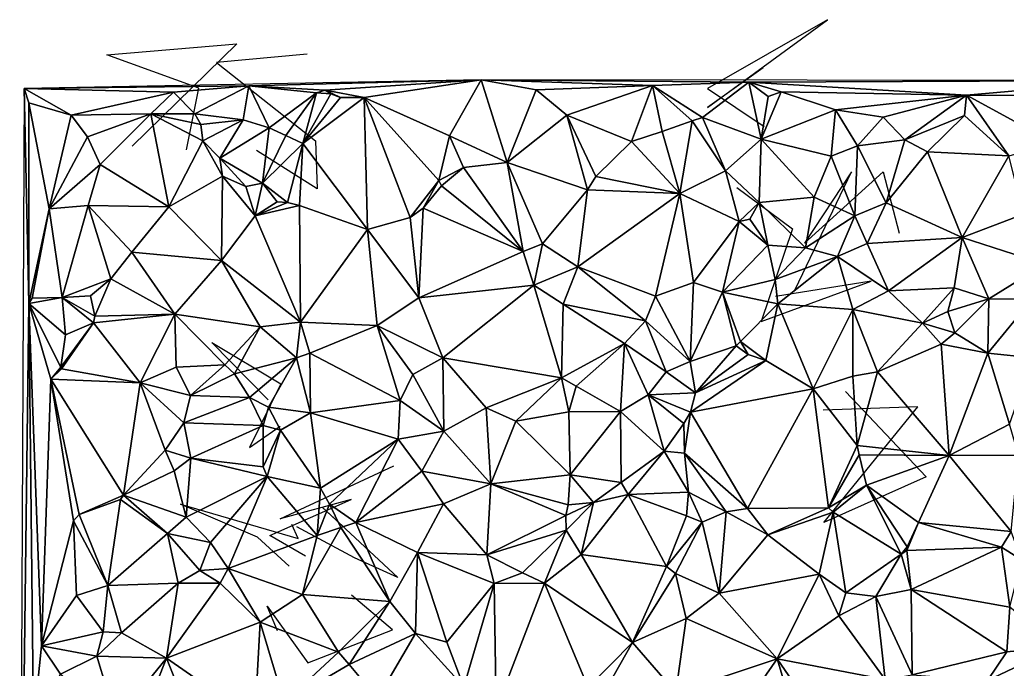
# Model space of a CAD drawing. Header units: metres. Extents: x -15.6 to 15.7, y -15.7 to 15.8.
# Drawn here: x -14.96 to -1.67, y 7.04 to 15.79 of the extents above; entities that cross this region are included whole.
import ezdxf

# ---------------------------------------------------------------- set-up
doc = ezdxf.new("R2010")
doc.units = ezdxf.units.M
doc.layers.add('CRACKS', color=1, linetype='Continuous')
doc.layers.add('STREET_MESH', color=7, linetype='Continuous')

msp = doc.modelspace()

# ---------------------------------------------------------------- linework, layer by layer
at = {"layer": 'CRACKS'}
for points in [[(-4.952, 15.142, 0.1), (-5.702, 14.608, 0.1), (-4.089, 15.788, 0.1), (-5.703, 14.863, 0.1), (-4.942, 14.35, 0.1)], [(-12.718, 14.036, 0.1), (-12.552, 14.868, 0.1), (-13.79, 15.318, 0.1), (-12.04, 15.464, 0.1), (-13.448, 14.085, 0.1)], [(-11.092, 15.326, 0.1), (-12.312, 15.211, 0.1), (-10.98, 14.156, 0.1), (-10.959, 13.511, 0.1), (-11.776, 14.027, 0.1)], [(-4.522, 12.157, 0.1), (-3.765, 13.739, 0.1), (-4.398, 12.779, 0.1), (-3.338, 13.741, 0.1), (-3.124, 12.914, 0.1)], [(-5.308, 13.53, 0.1), (-4.56, 12.972, 0.1), (-4.979, 11.726, 0.1), (-3.499, 12.27, 0.1), (-4.789, 12.061, 0.1)], [(-11.617, 10.672, 0.1), (-12.375, 11.443, 0.1), (-11.449, 10.886, 0.1), (-11.869, 10.027, 0.1), (-11.456, 10.315, 0.1)], [(-3.847, 10.784, 0.1), (-2.76, 9.635, 0.1), (-4.139, 9.02, 0.1), (-2.871, 10.577, 0.1), (-4.146, 10.531, 0.1)], [(-11.116, 8.567, 0.1), (-11.594, 8.844, 0.1), (-10.5, 9.328, 0.1), (-11.454, 9.066, 0.1), (-9.924, 9.783, 0.1)], [(-11.335, 8.433, 0.1), (-11.763, 8.823, 0.1), (-12.8, 9.267, 0.1), (-11.212, 8.803, 0.1), (-11.299, 8.991, 0.1)], [(-10.612, 8.968, 0.1), (-10.891, 9.225, 0.1), (-9.87, 8.278, 0.1), (-10.456, 8.544, 0.1), (-11.232, 8.962, 0.1)], [(-11.49, 7.56, 0.1), (-11.633, 7.894, 0.1), (-11.084, 7.131, 0.1), (-9.943, 7.572, 0.1), (-10.498, 8.041, 0.1)]]:
    msp.add_polyline3d(points, dxfattribs=at)
at = {"layer": 'STREET_MESH'}
for points in [[(-11.876, 14.9), (-8.752, 14.978), (-14.901, 14.861)], [(-12.892, 14.811), (-11.876, 14.9), (-14.901, 14.861)], [(-12.607, 14.522), (-11.876, 14.9), (-12.892, 14.811)], [(-11.876, 14.9), (-12.607, 14.522), (-11.955, 14.439)], [(-11.604, 14.335), (-11.876, 14.9), (-11.955, 14.439)], [(-11.876, 14.9), (-10.851, 14.838), (-8.752, 14.978)], [(-10.968, 14.805), (-10.851, 14.838), (-11.876, 14.9)], [(-11.604, 14.335), (-10.968, 14.805), (-11.876, 14.9)], [(-10.851, 14.838), (-10.327, 14.741), (-8.752, 14.978)], [(-10.327, 14.741), (-9.175, 14.227), (-8.752, 14.978)], [(-9.175, 14.227), (-8.402, 13.866), (-8.752, 14.978)], [(-8.008, 14.845), (-6.443, 14.902), (-8.752, 14.978)], [(-8.402, 13.866), (-8.008, 14.845), (-8.752, 14.978)], [(-5.147, 14.947), (0.025, 14.972), (-8.752, 14.978)], [(-6.443, 14.902), (-5.147, 14.947), (-8.752, 14.978)], [(-6.443, 14.902), (-8.008, 14.845), (-7.596, 14.504)], [(-6.728, 14.149), (-6.443, 14.902), (-7.596, 14.504)], [(-6.443, 14.902), (-6.728, 14.149), (-6.315, 14.285)], [(-5.772, 14.471), (-5.147, 14.947), (-6.443, 14.902)], [(-5.909, 14.427), (-6.443, 14.902), (-6.315, 14.285)], [(-5.909, 14.427), (-5.772, 14.471), (-6.443, 14.902)], [(-4.979, 14.181), (-5.147, 14.947), (-5.772, 14.471)], [(-5.147, 14.947), (-2.218, 14.773), (0.025, 14.972)], [(-2.218, 14.773), (-5.147, 14.947), (-4.712, 14.818)], [(-5.147, 14.947), (-4.887, 14.753), (-4.712, 14.818)], [(-4.887, 14.753), (-5.147, 14.947), (-4.979, 14.181)], [(-2.218, 14.773), (-0.614, 14.762), (0.025, 14.972)], [(-14.841, 11.968), (-14.901, 14.861), (-14.962, 2.25)], [(-14.841, 11.968), (-14.838, 14.669), (-14.901, 14.861)], [(-14.838, 14.669), (-14.27, 14.505), (-14.901, 14.861)], [(-14.27, 14.505), (-12.892, 14.811), (-14.901, 14.861)], [(-14.27, 14.505), (-13.199, 14.521), (-12.892, 14.811)], [(-13.199, 14.521), (-12.607, 14.522), (-12.892, 14.811)], [(-11.604, 14.335), (-11.379, 14.231), (-10.968, 14.805)], [(-11.379, 14.231), (-11.152, 14.123), (-10.968, 14.805)], [(-11.152, 14.123), (-10.775, 14.789), (-10.968, 14.805)], [(-10.775, 14.789), (-11.152, 14.123), (-10.645, 14.742)], [(-10.775, 14.789), (-10.851, 14.838), (-10.968, 14.805)], [(-10.327, 14.741), (-10.851, 14.838), (-10.645, 14.742)], [(-10.851, 14.838), (-10.775, 14.789), (-10.645, 14.742)], [(-8.008, 14.845), (-8.402, 13.866), (-7.596, 14.504)], [(-4.979, 14.181), (-3.978, 14.574), (-4.712, 14.818)], [(-4.887, 14.753), (-4.979, 14.181), (-4.712, 14.818)], [(-3.978, 14.574), (-2.218, 14.773), (-4.712, 14.818)], [(-2.218, 14.773), (-3.978, 14.574), (-3.338, 14.475)], [(-3.045, 14.171), (-2.218, 14.773), (-3.338, 14.475)], [(-3.045, 14.171), (-2.244, 14.501), (-2.218, 14.773)], [(-2.218, 14.773), (-2.244, 14.501), (-1.645, 13.958)], [(-1.022, 14.122), (-2.218, 14.773), (-1.645, 13.958)], [(-1.022, 14.122), (-0.614, 14.762), (-2.218, 14.773)], [(-14.565, 13.244), (-14.838, 14.669), (-14.841, 11.968)], [(-14.27, 14.505), (-14.838, 14.669), (-14.565, 13.244)], [(-11.152, 14.123), (-10.327, 14.741), (-10.645, 14.742)], [(-10.327, 14.741), (-11.152, 14.123), (-10.28, 12.964)], [(-9.321, 13.623), (-10.327, 14.741), (-9.707, 13.124)], [(-9.707, 13.124), (-10.327, 14.741), (-10.28, 12.964)], [(-10.327, 14.741), (-9.321, 13.623), (-9.175, 14.227)], [(-14.05, 14.212), (-14.27, 14.505), (-14.565, 13.244)], [(-14.27, 14.505), (-14.05, 14.212), (-13.199, 14.521)], [(-14.05, 14.212), (-13.881, 13.84), (-13.199, 14.521)], [(-13.199, 14.521), (-13.881, 13.84), (-12.955, 13.271)], [(-12.526, 14.376), (-12.607, 14.522), (-13.199, 14.521)], [(-12.497, 14.157), (-13.199, 14.521), (-12.955, 13.271)], [(-12.497, 14.157), (-12.526, 14.376), (-13.199, 14.521)], [(-12.607, 14.522), (-12.526, 14.376), (-11.955, 14.439)], [(-8.402, 13.866), (-7.318, 13.498), (-7.596, 14.504)], [(-7.205, 13.677), (-6.728, 14.149), (-7.596, 14.504)], [(-7.318, 13.498), (-7.205, 13.677), (-7.596, 14.504)], [(-3.978, 14.574), (-4.979, 14.181), (-4.038, 13.953)], [(-3.686, 14.091), (-3.978, 14.574), (-4.038, 13.953)], [(-3.978, 14.574), (-3.686, 14.091), (-3.338, 14.475)], [(-2.244, 14.501), (-3.045, 14.171), (-2.743, 14.008)], [(-2.244, 14.501), (-2.743, 14.008), (-1.645, 13.958)], [(-12.526, 14.376), (-12.497, 14.157), (-11.955, 14.439)], [(-12.497, 14.157), (-12.27, 13.924), (-11.955, 14.439)], [(-12.27, 13.924), (-11.604, 14.335), (-11.955, 14.439)], [(-6.074, 13.447), (-5.909, 14.427), (-6.315, 14.285)], [(-5.909, 14.427), (-6.074, 13.447), (-5.46, 13.755)], [(-5.772, 14.471), (-5.909, 14.427), (-5.46, 13.755)], [(-4.979, 14.181), (-5.772, 14.471), (-5.46, 13.755)], [(-3.686, 14.091), (-3.045, 14.171), (-3.338, 14.475)], [(-11.604, 14.335), (-12.27, 13.924), (-11.692, 13.588)], [(-11.604, 14.335), (-11.692, 13.588), (-11.379, 14.231)], [(-11.692, 13.588), (-11.152, 14.123), (-11.379, 14.231)], [(-9.175, 14.227), (-9.321, 13.623), (-8.987, 13.797)], [(-8.402, 13.866), (-9.175, 14.227), (-8.987, 13.797)], [(-6.728, 14.149), (-6.074, 13.447), (-6.315, 14.285)], [(-13.881, 13.84), (-14.05, 14.212), (-14.565, 13.244)], [(-12.233, 13.684), (-12.497, 14.157), (-12.955, 13.271)], [(-12.27, 13.924), (-12.497, 14.157), (-12.233, 13.684)], [(-11.152, 14.123), (-11.692, 13.588), (-11.359, 13.326)], [(-11.196, 13.289), (-11.152, 14.123), (-11.359, 13.326)], [(-11.152, 14.123), (-11.196, 13.289), (-10.28, 12.964)], [(-6.728, 14.149), (-7.205, 13.677), (-6.074, 13.447)], [(-5.006, 13.329), (-4.979, 14.181), (-5.46, 13.755)], [(-4.266, 13.401), (-4.979, 14.181), (-5.006, 13.329)], [(-4.979, 14.181), (-4.266, 13.401), (-4.038, 13.953)], [(-3.045, 14.171), (-3.686, 14.091), (-3.298, 13.323)], [(-2.743, 14.008), (-3.045, 14.171), (-3.298, 13.323)], [(-3.722, 13.146), (-3.686, 14.091), (-4.038, 13.953)], [(-3.686, 14.091), (-3.722, 13.146), (-3.298, 13.323)], [(-2.275, 12.855), (-2.743, 14.008), (-3.298, 13.323)], [(-2.743, 14.008), (-2.275, 12.855), (-1.645, 13.958)], [(-14.042, 13.286), (-13.881, 13.84), (-14.565, 13.244)], [(-13.881, 13.84), (-14.042, 13.286), (-12.955, 13.271)], [(-12.27, 13.924), (-12.233, 13.684), (-11.919, 13.543)], [(-11.692, 13.588), (-12.27, 13.924), (-11.919, 13.543)], [(-8.186, 12.667), (-8.402, 13.866), (-8.987, 13.797)], [(-8.402, 13.866), (-8.186, 12.667), (-7.923, 12.772)], [(-7.318, 13.498), (-8.402, 13.866), (-7.923, 12.772)], [(-4.266, 13.401), (-3.722, 13.146), (-4.038, 13.953)], [(-2.275, 12.855), (-1.448, 13.171), (-1.645, 13.958)], [(-9.321, 13.623), (-9.286, 13.554), (-8.987, 13.797)], [(-9.286, 13.554), (-8.186, 12.667), (-8.987, 13.797)], [(-6.074, 13.447), (-5.279, 13.07), (-5.46, 13.755)], [(-5.279, 13.07), (-5.006, 13.329), (-5.46, 13.755)], [(-12.246, 12.545), (-12.233, 13.684), (-12.955, 13.271)], [(-11.791, 13.149), (-12.233, 13.684), (-12.246, 12.545)], [(-11.919, 13.543), (-12.233, 13.684), (-11.791, 13.149)], [(-11.692, 13.588), (-11.919, 13.543), (-11.791, 13.149)], [(-11.692, 13.588), (-11.791, 13.149), (-11.496, 13.337)], [(-11.359, 13.326), (-11.692, 13.588), (-11.496, 13.337)], [(-9.321, 13.623), (-9.707, 13.124), (-9.529, 13.252)], [(-9.286, 13.554), (-9.321, 13.623), (-9.529, 13.252)], [(-7.205, 13.677), (-7.318, 13.498), (-6.074, 13.447)], [(-9.286, 13.554), (-9.529, 13.252), (-8.186, 12.667)], [(-7.451, 12.463), (-7.318, 13.498), (-7.923, 12.772)], [(-7.318, 13.498), (-7.451, 12.463), (-6.074, 13.447)], [(-7.451, 12.463), (-6.405, 12.068), (-6.074, 13.447)], [(-6.405, 12.068), (-5.894, 12.252), (-6.074, 13.447)], [(-5.894, 12.252), (-5.279, 13.07), (-6.074, 13.447)], [(-11.791, 13.149), (-11.359, 13.326), (-11.496, 13.337)], [(-11.196, 13.289), (-11.359, 13.326), (-11.791, 13.149)], [(-5.279, 13.07), (-5.133, 13.102), (-5.006, 13.329)], [(-5.006, 13.329), (-5.133, 13.102), (-4.892, 12.753)], [(-4.385, 12.718), (-4.266, 13.401), (-5.006, 13.329)], [(-4.385, 12.718), (-5.006, 13.329), (-4.892, 12.753)], [(-4.385, 12.718), (-3.722, 13.146), (-4.266, 13.401)], [(-3.722, 13.146), (-3.556, 12.777), (-3.298, 13.323)], [(-3.556, 12.777), (-2.275, 12.855), (-3.298, 13.323)], [(-14.794, 12.04), (-14.565, 13.244), (-14.841, 11.968)], [(-14.794, 12.04), (-14.39, 12.05), (-14.565, 13.244)], [(-14.39, 12.05), (-14.042, 13.286), (-14.565, 13.244)], [(-14.39, 12.05), (-13.738, 12.299), (-14.042, 13.286)], [(-14.042, 13.286), (-13.455, 12.661), (-12.955, 13.271)], [(-14.042, 13.286), (-13.738, 12.299), (-13.455, 12.661)], [(-13.455, 12.661), (-12.246, 12.545), (-12.955, 13.271)], [(-11.196, 13.289), (-11.791, 13.149), (-11.182, 11.715)], [(-10.28, 12.964), (-11.196, 13.289), (-11.182, 11.715)], [(-9.529, 13.252), (-9.707, 13.124), (-9.591, 12.046)], [(-8.186, 12.667), (-9.529, 13.252), (-9.591, 12.046)], [(-1.16, 12.499), (-1.448, 13.171), (-2.275, 12.855)], [(-11.182, 11.715), (-11.791, 13.149), (-12.246, 12.545)], [(-9.707, 13.124), (-10.28, 12.964), (-9.591, 12.046)], [(-5.894, 12.252), (-5.501, 12.118), (-5.279, 13.07)], [(-5.279, 13.07), (-5.501, 12.118), (-4.892, 12.753)], [(-5.133, 13.102), (-5.279, 13.07), (-4.892, 12.753)], [(-3.954, 12.602), (-3.722, 13.146), (-4.385, 12.718)], [(-3.722, 13.146), (-3.954, 12.602), (-3.556, 12.777)], [(-10.28, 12.964), (-11.182, 11.715), (-10.149, 11.673)], [(-9.591, 12.046), (-10.28, 12.964), (-10.149, 11.673)], [(-8.186, 12.667), (-8.042, 12.214), (-7.923, 12.772)], [(-8.042, 12.214), (-7.451, 12.463), (-7.923, 12.772)], [(-3.556, 12.777), (-3.954, 12.602), (-3.266, 12.136)], [(-3.556, 12.777), (-3.266, 12.136), (-2.275, 12.855)], [(-3.266, 12.136), (-2.383, 12.179), (-2.275, 12.855)], [(-2.383, 12.179), (-1.915, 12.031), (-2.275, 12.855)], [(-1.915, 12.031), (-1.16, 12.499), (-2.275, 12.855)], [(-13.738, 12.299), (-12.875, 11.822), (-13.455, 12.661)], [(-13.455, 12.661), (-12.875, 11.822), (-12.246, 12.545)], [(-8.042, 12.214), (-8.186, 12.667), (-9.591, 12.046)], [(-5.501, 12.118), (-4.793, 12.292), (-4.892, 12.753)], [(-4.793, 12.292), (-4.385, 12.718), (-4.892, 12.753)], [(-3.954, 12.602), (-4.385, 12.718), (-4.793, 12.292)], [(-12.246, 12.545), (-12.875, 11.822), (-11.726, 11.652)], [(-11.182, 11.715), (-12.246, 12.545), (-11.726, 11.652)], [(-3.954, 12.602), (-4.793, 12.292), (-4.757, 11.961)], [(-3.749, 11.886), (-3.954, 12.602), (-4.757, 11.961)], [(-3.954, 12.602), (-3.749, 11.886), (-3.266, 12.136)], [(-1.16, 12.499), (-1.915, 12.031), (-1.332, 12.026)], [(-7.451, 12.463), (-8.042, 12.214), (-7.646, 11.958)], [(-6.54, 11.733), (-7.451, 12.463), (-7.646, 11.958)], [(-6.54, 11.733), (-6.405, 12.068), (-7.451, 12.463)], [(-14.01, 12.072), (-13.738, 12.299), (-14.39, 12.05)], [(-14.01, 12.072), (-13.949, 11.797), (-13.738, 12.299)], [(-13.738, 12.299), (-13.949, 11.797), (-12.875, 11.822)], [(-5.935, 11.187), (-5.894, 12.252), (-6.405, 12.068)], [(-5.894, 12.252), (-5.935, 11.187), (-5.501, 12.118)], [(-4.793, 12.292), (-5.501, 12.118), (-4.757, 11.961)], [(-9.266, 11.235), (-8.042, 12.214), (-9.591, 12.046)], [(-8.042, 12.214), (-9.266, 11.235), (-7.669, 10.968)], [(-8.042, 12.214), (-7.669, 10.968), (-7.646, 11.958)], [(-5.935, 11.187), (-5.317, 11.398), (-5.501, 12.118)], [(-4.757, 11.961), (-5.501, 12.118), (-5.257, 11.455)], [(-5.501, 12.118), (-5.317, 11.398), (-5.257, 11.455)], [(-3.749, 11.886), (-2.809, 11.704), (-3.266, 12.136)], [(-2.809, 11.704), (-2.383, 12.179), (-3.266, 12.136)], [(-2.383, 12.179), (-2.809, 11.704), (-2.469, 11.861)], [(-1.915, 12.031), (-2.383, 12.179), (-2.469, 11.861)], [(-14.777, 6.298), (-14.841, 11.968), (-14.962, 2.25)], [(-14.39, 12.05), (-14.794, 12.04), (-14.841, 11.968)], [(-14.344, 11.544), (-14.39, 12.05), (-14.841, 11.968)], [(-14.841, 11.968), (-14.777, 6.298), (-14.67, 7.36)], [(-14.545, 10.95), (-14.841, 11.968), (-14.67, 7.36)], [(-14.545, 10.95), (-14.408, 11.112), (-14.841, 11.968)], [(-14.408, 11.112), (-14.344, 11.544), (-14.841, 11.968)], [(-13.949, 11.797), (-14.01, 12.072), (-14.39, 12.05)], [(-14.39, 12.05), (-14.344, 11.544), (-13.969, 11.707)], [(-13.949, 11.797), (-14.39, 12.05), (-13.969, 11.707)], [(-9.266, 11.235), (-9.591, 12.046), (-10.149, 11.673)], [(-6.54, 11.733), (-5.935, 11.187), (-6.405, 12.068)], [(-2.373, 11.571), (-1.915, 12.031), (-2.469, 11.861)], [(-2.373, 11.571), (-1.931, 11.299), (-1.915, 12.031)], [(-1.915, 12.031), (-1.931, 11.299), (-1.332, 12.026)], [(-1.931, 11.299), (-1.325, 11.238), (-1.332, 12.026)], [(-7.669, 10.968), (-6.822, 11.427), (-7.646, 11.958)], [(-6.822, 11.427), (-6.54, 11.733), (-7.646, 11.958)], [(-4.918, 11.198), (-4.757, 11.961), (-5.257, 11.455)], [(-4.757, 11.961), (-4.918, 11.198), (-4.283, 10.817)], [(-3.749, 11.886), (-4.757, 11.961), (-4.283, 10.817)], [(-3.749, 11.886), (-4.283, 10.817), (-3.747, 10.991)], [(-3.415, 11.049), (-3.749, 11.886), (-3.747, 10.991)], [(-3.415, 11.049), (-2.809, 11.704), (-3.749, 11.886)], [(-2.809, 11.704), (-2.373, 11.571), (-2.469, 11.861)], [(-14.408, 11.112), (-14.401, 11.087), (-13.969, 11.707)], [(-14.344, 11.544), (-14.408, 11.112), (-13.969, 11.707)], [(-13.969, 11.707), (-14.401, 11.087), (-13.341, 10.899)], [(-12.875, 11.822), (-13.969, 11.707), (-13.341, 10.899)], [(-12.875, 11.822), (-13.949, 11.797), (-13.969, 11.707)], [(-12.856, 11.11), (-12.875, 11.822), (-13.341, 10.899)], [(-12.875, 11.822), (-12.201, 11.14), (-11.726, 11.652)], [(-12.875, 11.822), (-12.856, 11.11), (-12.201, 11.14)], [(-11.235, 11.236), (-11.182, 11.715), (-11.726, 11.652)], [(-11.182, 11.715), (-11.235, 11.236), (-11.056, 11.3)], [(-11.182, 11.715), (-11.056, 11.3), (-10.149, 11.673)], [(-6.259, 11.049), (-6.54, 11.733), (-6.822, 11.427)], [(-6.54, 11.733), (-6.259, 11.049), (-5.935, 11.187)], [(-3.415, 11.049), (-2.559, 11.419), (-2.809, 11.704)], [(-2.559, 11.419), (-2.373, 11.571), (-2.809, 11.704)], [(-12.201, 11.14), (-12.07, 11.021), (-11.726, 11.652)], [(-12.07, 11.021), (-11.235, 11.236), (-11.726, 11.652)], [(-11.056, 11.3), (-9.839, 10.663), (-10.149, 11.673)], [(-9.839, 10.663), (-9.672, 11.013), (-10.149, 11.673)], [(-9.672, 11.013), (-9.266, 11.235), (-10.149, 11.673)], [(-2.373, 11.571), (-2.559, 11.419), (-1.931, 11.299)], [(-5.257, 11.455), (-5.317, 11.398), (-5.157, 11.281)], [(-4.918, 11.198), (-5.257, 11.455), (-5.157, 11.281)], [(-11.056, 11.3), (-11.235, 11.236), (-11.05, 10.495)], [(-9.839, 10.663), (-11.056, 11.3), (-11.05, 10.495)], [(-7.473, 10.855), (-6.822, 11.427), (-7.669, 10.968)], [(-6.822, 11.427), (-7.473, 10.855), (-6.876, 10.512)], [(-6.5, 10.737), (-6.822, 11.427), (-6.876, 10.512)], [(-6.259, 11.049), (-6.822, 11.427), (-6.5, 10.737)], [(-5.317, 11.398), (-5.935, 11.187), (-5.864, 10.763)], [(-5.317, 11.398), (-5.864, 10.763), (-5.157, 11.281)], [(-2.559, 11.419), (-3.415, 11.049), (-2.45, 9.921)], [(-1.931, 11.299), (-2.559, 11.419), (-2.45, 9.921)], [(-11.235, 11.236), (-12.07, 11.021), (-11.87, 10.702)], [(-11.615, 10.574), (-11.235, 11.236), (-11.87, 10.702)], [(-11.235, 11.236), (-11.615, 10.574), (-11.05, 10.495)], [(-9.266, 11.235), (-9.672, 11.013), (-9.254, 10.249)], [(-8.684, 10.561), (-9.266, 11.235), (-9.254, 10.249)], [(-9.266, 11.235), (-8.684, 10.561), (-7.669, 10.968)], [(-5.935, 11.187), (-6.259, 11.049), (-5.864, 10.763)], [(-4.918, 11.198), (-5.932, 10.503), (-4.283, 10.817)], [(-4.918, 11.198), (-5.864, 10.763), (-5.932, 10.503)], [(-5.864, 10.763), (-4.918, 11.198), (-5.157, 11.281)], [(-1.636, 10.344), (-1.931, 11.299), (-2.45, 9.921)], [(-1.931, 11.299), (-1.636, 10.344), (-1.325, 11.238)], [(-14.401, 11.087), (-14.408, 11.112), (-14.545, 10.95)], [(-13.341, 10.899), (-14.401, 11.087), (-14.545, 10.95)], [(-12.663, 10.728), (-12.856, 11.11), (-13.341, 10.899)], [(-12.856, 11.11), (-12.663, 10.728), (-12.201, 11.14)], [(-12.663, 10.728), (-12.07, 11.021), (-12.201, 11.14)], [(-6.259, 11.049), (-6.5, 10.737), (-5.864, 10.763)], [(-3.688, 10.054), (-3.415, 11.049), (-3.747, 10.991)], [(-3.415, 11.049), (-3.688, 10.054), (-2.45, 9.921)], [(-14.24, 9.041), (-14.545, 10.95), (-14.67, 7.36)], [(-14.162, 9.125), (-14.545, 10.95), (-14.24, 9.041)], [(-13.566, 9.389), (-13.341, 10.899), (-14.545, 10.95)], [(-14.162, 9.125), (-13.566, 9.389), (-14.545, 10.95)], [(-12.07, 11.021), (-12.663, 10.728), (-11.87, 10.702)], [(-9.672, 11.013), (-9.839, 10.663), (-9.254, 10.249)], [(-8.684, 10.561), (-8.283, 10.383), (-7.669, 10.968)], [(-8.283, 10.383), (-7.572, 10.508), (-7.669, 10.968)], [(-7.572, 10.508), (-7.473, 10.855), (-7.669, 10.968)], [(-4.283, 10.817), (-3.688, 10.054), (-3.747, 10.991)], [(-13.566, 9.389), (-13.006, 9.994), (-13.341, 10.899)], [(-13.341, 10.899), (-13.006, 9.994), (-12.754, 10.359)], [(-12.663, 10.728), (-13.341, 10.899), (-12.754, 10.359)], [(-7.473, 10.855), (-7.572, 10.508), (-6.876, 10.512)], [(-4.283, 10.817), (-5.932, 10.503), (-5.163, 9.208)], [(-4.075, 9.217), (-4.283, 10.817), (-5.163, 9.208)], [(-3.688, 10.054), (-4.283, 10.817), (-4.075, 9.217)], [(-11.87, 10.702), (-12.663, 10.728), (-12.754, 10.359)], [(-11.683, 10.327), (-11.87, 10.702), (-12.754, 10.359)], [(-11.683, 10.327), (-11.615, 10.574), (-11.87, 10.702)], [(-9.868, 10.142), (-9.839, 10.663), (-11.05, 10.495)], [(-9.839, 10.663), (-9.868, 10.142), (-9.254, 10.249)], [(-6.5, 10.737), (-6.876, 10.512), (-6.287, 9.981)], [(-5.864, 10.763), (-6.5, 10.737), (-5.932, 10.503)], [(-6.023, 10.35), (-6.5, 10.737), (-6.287, 9.981)], [(-6.5, 10.737), (-6.023, 10.35), (-5.932, 10.503)], [(-11.451, 10.262), (-11.615, 10.574), (-11.683, 10.327)], [(-11.615, 10.574), (-11.451, 10.262), (-11.05, 10.495)], [(-8.619, 9.539), (-8.684, 10.561), (-9.254, 10.249)], [(-8.283, 10.383), (-8.684, 10.561), (-8.619, 9.539)], [(-7.572, 10.508), (-8.283, 10.383), (-7.554, 9.659)], [(-6.876, 10.512), (-7.572, 10.508), (-7.554, 9.659)], [(-6.867, 9.556), (-6.876, 10.512), (-7.554, 9.659)], [(-6.876, 10.512), (-6.867, 9.556), (-6.287, 9.981)], [(-6.023, 10.35), (-6.015, 9.951), (-5.932, 10.503)], [(-5.932, 10.503), (-6.015, 9.951), (-5.163, 9.208)], [(-11.05, 10.495), (-11.451, 10.262), (-10.914, 9.48)], [(-9.868, 10.142), (-11.05, 10.495), (-10.914, 9.48)], [(-8.283, 10.383), (-8.619, 9.539), (-7.554, 9.659)], [(-13.006, 9.994), (-12.661, 9.887), (-12.754, 10.359)], [(-12.661, 9.887), (-11.683, 10.327), (-12.754, 10.359)], [(-11.686, 9.769), (-11.683, 10.327), (-12.661, 9.887)], [(-11.686, 9.769), (-11.451, 10.262), (-11.683, 10.327)], [(-11.451, 10.262), (-11.686, 9.769), (-11.633, 9.637)], [(-11.451, 10.262), (-11.633, 9.637), (-10.914, 9.48)], [(-9.868, 10.142), (-9.548, 9.712), (-9.254, 10.249)], [(-9.548, 9.712), (-8.619, 9.539), (-9.254, 10.249)], [(-6.015, 9.951), (-6.023, 10.35), (-6.287, 9.981)], [(-1.515, 9.927), (-1.636, 10.344), (-2.45, 9.921)], [(-10.791, 9.266), (-9.868, 10.142), (-10.914, 9.48)], [(-9.868, 10.142), (-10.791, 9.266), (-10.438, 9.019)], [(-9.548, 9.712), (-9.868, 10.142), (-10.438, 9.019)], [(-13.006, 9.994), (-13.566, 9.389), (-12.885, 9.713)], [(-13.006, 9.994), (-12.885, 9.713), (-12.661, 9.887)], [(-6.287, 9.981), (-6.867, 9.556), (-6.77, 9.398)], [(-5.958, 9.429), (-6.287, 9.981), (-6.77, 9.398)], [(-5.958, 9.429), (-6.015, 9.951), (-6.287, 9.981)], [(-3.662, 9.931), (-3.688, 10.054), (-4.075, 9.217)], [(-3.688, 10.054), (-3.662, 9.931), (-2.45, 9.921)], [(-12.885, 9.713), (-12.721, 9.089), (-12.661, 9.887)], [(-12.721, 9.089), (-11.633, 9.637), (-12.661, 9.887)], [(-11.633, 9.637), (-11.686, 9.769), (-12.661, 9.887)], [(-6.015, 9.951), (-5.45, 9.162), (-5.163, 9.208)], [(-5.45, 9.162), (-6.015, 9.951), (-5.958, 9.429)], [(-3.662, 9.931), (-4.075, 9.217), (-3.564, 9.523)], [(-2.45, 9.921), (-3.662, 9.931), (-3.564, 9.523)], [(-2.863, 9.018), (-2.45, 9.921), (-3.564, 9.523)], [(-2.863, 9.018), (-1.614, 8.899), (-2.45, 9.921)], [(-1.614, 8.899), (-1.515, 9.927), (-2.45, 9.921)], [(-13.566, 9.389), (-12.721, 9.089), (-12.885, 9.713)], [(-9.259, 9.272), (-9.548, 9.712), (-10.438, 9.019)], [(-9.548, 9.712), (-9.259, 9.272), (-8.619, 9.539)], [(-11.633, 9.637), (-12.721, 9.089), (-12.392, 8.751)], [(-12.158, 8.401), (-11.633, 9.637), (-12.392, 8.751)], [(-12.158, 8.401), (-10.959, 8.845), (-11.633, 9.637)], [(-11.633, 9.637), (-10.959, 8.845), (-10.914, 9.48)], [(-8.619, 9.539), (-7.578, 9.257), (-7.554, 9.659)], [(-7.578, 9.257), (-7.236, 9.286), (-7.554, 9.659)], [(-7.236, 9.286), (-6.867, 9.556), (-7.554, 9.659)], [(-10.959, 8.845), (-10.791, 9.266), (-10.914, 9.48)], [(-8.619, 9.539), (-9.259, 9.272), (-8.675, 8.582)], [(-7.61, 9.115), (-8.619, 9.539), (-8.675, 8.582)], [(-7.61, 9.115), (-7.578, 9.257), (-8.619, 9.539)], [(-6.867, 9.556), (-7.236, 9.286), (-6.77, 9.398)], [(-4.075, 9.217), (-4.013, 9.156), (-3.564, 9.523)], [(-4.013, 9.156), (-3.098, 8.592), (-3.564, 9.523)], [(-3.017, 8.689), (-2.863, 9.018), (-3.564, 9.523)], [(-3.098, 8.592), (-3.017, 8.689), (-3.564, 9.523)], [(-13.605, 9.327), (-13.566, 9.389), (-14.162, 9.125)], [(-13.605, 9.327), (-14.162, 9.125), (-13.775, 8.171)], [(-13.605, 9.327), (-13.775, 8.171), (-12.975, 8.869)], [(-13.566, 9.389), (-13.605, 9.327), (-12.975, 8.869)], [(-12.721, 9.089), (-13.566, 9.389), (-12.975, 8.869)], [(-7.402, 8.587), (-6.254, 8.426), (-6.77, 9.398)], [(-7.236, 9.286), (-7.402, 8.587), (-6.77, 9.398)], [(-5.987, 9.107), (-5.958, 9.429), (-6.77, 9.398)], [(-6.254, 8.426), (-5.987, 9.107), (-6.77, 9.398)], [(-5.777, 9.024), (-5.958, 9.429), (-5.987, 9.107)], [(-5.777, 9.024), (-5.45, 9.162), (-5.958, 9.429)], [(-10.791, 9.266), (-10.959, 8.845), (-10.639, 8.951)], [(-10.791, 9.266), (-10.639, 8.951), (-10.438, 9.019)], [(-9.607, 8.613), (-9.259, 9.272), (-10.438, 9.019)], [(-9.259, 9.272), (-9.607, 8.613), (-8.675, 8.582)], [(-7.236, 9.286), (-7.61, 9.115), (-7.608, 8.917)], [(-7.578, 9.257), (-7.61, 9.115), (-7.236, 9.286)], [(-7.402, 8.587), (-7.236, 9.286), (-7.608, 8.917)], [(-5.45, 9.162), (-4.889, 8.854), (-5.163, 9.208)], [(-4.889, 8.854), (-4.075, 9.217), (-5.163, 9.208)], [(-4.889, 8.854), (-4.013, 9.156), (-4.075, 9.217)], [(-14.198, 8.038), (-14.24, 9.041), (-14.67, 7.36)], [(-13.775, 8.171), (-14.162, 9.125), (-14.24, 9.041)], [(-14.198, 8.038), (-13.775, 8.171), (-14.24, 9.041)], [(-12.392, 8.751), (-12.721, 9.089), (-12.975, 8.869)], [(-7.608, 8.917), (-7.61, 9.115), (-8.675, 8.582)], [(-5.777, 9.024), (-5.987, 9.107), (-6.254, 8.426)], [(-5.45, 9.162), (-5.777, 9.024), (-5.545, 8.069)], [(-4.889, 8.854), (-5.45, 9.162), (-5.545, 8.069)], [(-4.013, 9.156), (-4.889, 8.854), (-4.199, 8.325)], [(-3.839, 8.074), (-4.013, 9.156), (-4.199, 8.325)], [(-3.839, 8.074), (-3.098, 8.592), (-4.013, 9.156)], [(-10.639, 8.951), (-11.157, 8.048), (-9.98, 7.954)], [(-10.959, 8.845), (-11.157, 8.048), (-10.639, 8.951)], [(-10.438, 9.019), (-10.639, 8.951), (-9.98, 7.954)], [(-9.607, 8.613), (-10.438, 9.019), (-9.98, 7.954)], [(-8.194, 8.341), (-7.608, 8.917), (-8.675, 8.582)], [(-7.608, 8.917), (-8.194, 8.341), (-7.899, 8.2)], [(-7.402, 8.587), (-7.608, 8.917), (-7.899, 8.2)], [(-6.136, 8.333), (-5.777, 9.024), (-6.254, 8.426)], [(-5.777, 9.024), (-6.136, 8.333), (-5.545, 8.069)], [(-2.863, 9.018), (-3.017, 8.689), (-3.02, 8.644)], [(-1.744, 8.686), (-2.863, 9.018), (-3.02, 8.644)], [(-2.863, 9.018), (-1.744, 8.686), (-1.614, 8.899)], [(-13.775, 8.171), (-12.831, 8.201), (-12.975, 8.869)], [(-12.831, 8.201), (-12.539, 8.372), (-12.975, 8.869)], [(-12.539, 8.372), (-12.392, 8.751), (-12.975, 8.869)], [(-10.959, 8.845), (-12.158, 8.401), (-11.157, 8.048)], [(-4.199, 8.325), (-4.889, 8.854), (-5.545, 8.069)], [(-1.744, 8.686), (-1.476, 8.517), (-1.614, 8.899)], [(-12.539, 8.372), (-12.158, 8.401), (-12.392, 8.751)], [(-3.017, 8.689), (-3.098, 8.592), (-3.02, 8.644)], [(-3.098, 8.592), (-2.963, 8.116), (-3.02, 8.644)], [(-2.963, 8.116), (-1.744, 8.686), (-3.02, 8.644)], [(-1.744, 8.686), (-2.963, 8.116), (-1.632, 7.877)], [(-1.476, 8.517), (-1.744, 8.686), (-1.632, 7.877)], [(-9.636, 7.525), (-9.607, 8.613), (-9.98, 7.954)], [(-9.636, 7.525), (-9.211, 7.407), (-9.607, 8.613)], [(-9.607, 8.613), (-8.574, 8.197), (-8.675, 8.582)], [(-9.607, 8.613), (-9.211, 7.407), (-8.574, 8.197)], [(-8.574, 8.197), (-8.194, 8.341), (-8.675, 8.582)], [(-7.402, 8.587), (-7.899, 8.2), (-6.713, 7.404)], [(-6.254, 8.426), (-7.402, 8.587), (-6.713, 7.404)], [(-3.098, 8.592), (-3.839, 8.074), (-3.436, 8.021)], [(-3.098, 8.592), (-3.436, 8.021), (-2.963, 8.116)], [(-12.158, 8.401), (-12.539, 8.372), (-12.263, 8.202)], [(-11.726, 7.676), (-12.158, 8.401), (-12.263, 8.202)], [(-12.158, 8.401), (-11.726, 7.676), (-11.157, 8.048)], [(-6.136, 8.333), (-6.254, 8.426), (-6.713, 7.404)], [(-12.263, 8.202), (-12.539, 8.372), (-12.831, 8.201)], [(-7.899, 8.2), (-8.194, 8.341), (-8.574, 8.197)], [(-5.991, 7.728), (-6.136, 8.333), (-6.713, 7.404)], [(-6.136, 8.333), (-5.991, 7.728), (-5.545, 8.069)], [(-4.765, 7.183), (-4.199, 8.325), (-5.545, 8.069)], [(-4.199, 8.325), (-4.765, 7.183), (-3.935, 7.764)], [(-3.839, 8.074), (-4.199, 8.325), (-3.935, 7.764)], [(-14.198, 8.038), (-13.841, 7.548), (-13.775, 8.171)], [(-13.841, 7.548), (-13.592, 7.534), (-13.775, 8.171)], [(-13.592, 7.534), (-12.831, 8.201), (-13.775, 8.171)], [(-12.831, 8.201), (-13.592, 7.534), (-12.987, 7.193)], [(-12.263, 8.202), (-12.831, 8.201), (-12.987, 7.193)], [(-11.726, 7.676), (-12.263, 8.202), (-12.987, 7.193)], [(-9.211, 7.407), (-8.983, 6.807), (-8.574, 8.197)], [(-8.574, 8.197), (-8.983, 6.807), (-8.55, 6.505)], [(-7.899, 8.2), (-8.574, 8.197), (-8.55, 6.505)], [(-7.311, 6.797), (-7.899, 8.2), (-8.55, 6.505)], [(-7.899, 8.2), (-7.311, 6.797), (-6.713, 7.404)], [(-2.963, 8.116), (-3.436, 8.021), (-2.946, 6.967)], [(-2.963, 8.116), (-1.673, 7.277), (-1.632, 7.877)], [(-1.673, 7.277), (-2.963, 8.116), (-2.946, 6.967)], [(-13.841, 7.548), (-14.198, 8.038), (-14.67, 7.36)], [(-11.726, 7.676), (-10.672, 7.271), (-11.157, 8.048)], [(-11.157, 8.048), (-10.672, 7.271), (-9.98, 7.954)], [(-5.991, 7.728), (-4.765, 7.183), (-5.545, 8.069)], [(-3.436, 8.021), (-3.839, 8.074), (-3.935, 7.764)], [(-3.313, 6.906), (-3.436, 8.021), (-3.935, 7.764)], [(-3.436, 8.021), (-3.313, 6.906), (-2.946, 6.967)], [(-10.672, 7.271), (-10.529, 7.108), (-9.98, 7.954)], [(-10.529, 7.108), (-9.636, 7.525), (-9.98, 7.954)], [(-1.673, 7.277), (-0.976, 7.343), (-1.632, 7.877)], [(-6.13, 6.73), (-5.991, 7.728), (-6.713, 7.404)], [(-4.765, 7.183), (-5.991, 7.728), (-6.13, 6.73)], [(-4.765, 7.183), (-3.313, 6.906), (-3.935, 7.764)], [(-11.799, 6.367), (-11.726, 7.676), (-12.987, 7.193)], [(-11.799, 6.367), (-11.402, 6.595), (-11.726, 7.676)], [(-11.726, 7.676), (-11.402, 6.595), (-10.672, 7.271)], [(-13.925, 7.22), (-13.841, 7.548), (-14.67, 7.36)], [(-13.592, 7.534), (-13.841, 7.548), (-13.925, 7.22)], [(-13.592, 7.534), (-13.925, 7.22), (-12.987, 7.193)], [(-9.636, 7.525), (-10.529, 7.108), (-10.146, 6.651)], [(-8.983, 6.807), (-9.636, 7.525), (-10.146, 6.651)], [(-9.636, 7.525), (-8.983, 6.807), (-9.211, 7.407)], [(-14.777, 6.298), (-14.413, 6.977), (-14.67, 7.36)], [(-14.413, 6.977), (-13.925, 7.22), (-14.67, 7.36)], [(-7.311, 6.797), (-7.052, 6.801), (-6.713, 7.404)], [(-7.052, 6.801), (-6.13, 6.73), (-6.713, 7.404)], [(-0.67, 6.202), (-0.976, 7.343), (-1.934, 6.891)], [(-0.976, 7.343), (-1.673, 7.277), (-1.934, 6.891)], [(-13.925, 7.22), (-14.413, 6.977), (-13.666, 6.357)], [(-13.925, 7.22), (-13.666, 6.357), (-12.987, 7.193)], [(-13.666, 6.357), (-13.359, 6.254), (-12.987, 7.193)], [(-13.359, 6.254), (-12.52, 6.025), (-12.987, 7.193)], [(-12.52, 6.025), (-11.799, 6.367), (-12.987, 7.193)], [(-11.402, 6.595), (-10.529, 7.108), (-10.672, 7.271)], [(-4.765, 7.183), (-6.13, 6.73), (-5.603, 5.976)], [(-4.403, 5.977), (-4.765, 7.183), (-5.603, 5.976)], [(-3.313, 6.906), (-4.765, 7.183), (-4.081, 6.182)], [(-4.765, 7.183), (-4.403, 5.977), (-4.081, 6.182)], [(-1.934, 6.891), (-1.673, 7.277), (-2.946, 6.967)], [(-10.529, 7.108), (-11.402, 6.595), (-10.146, 6.651)]]:
    msp.add_3dface(points, dxfattribs=at)

doc.saveas('drawing.dxf')
